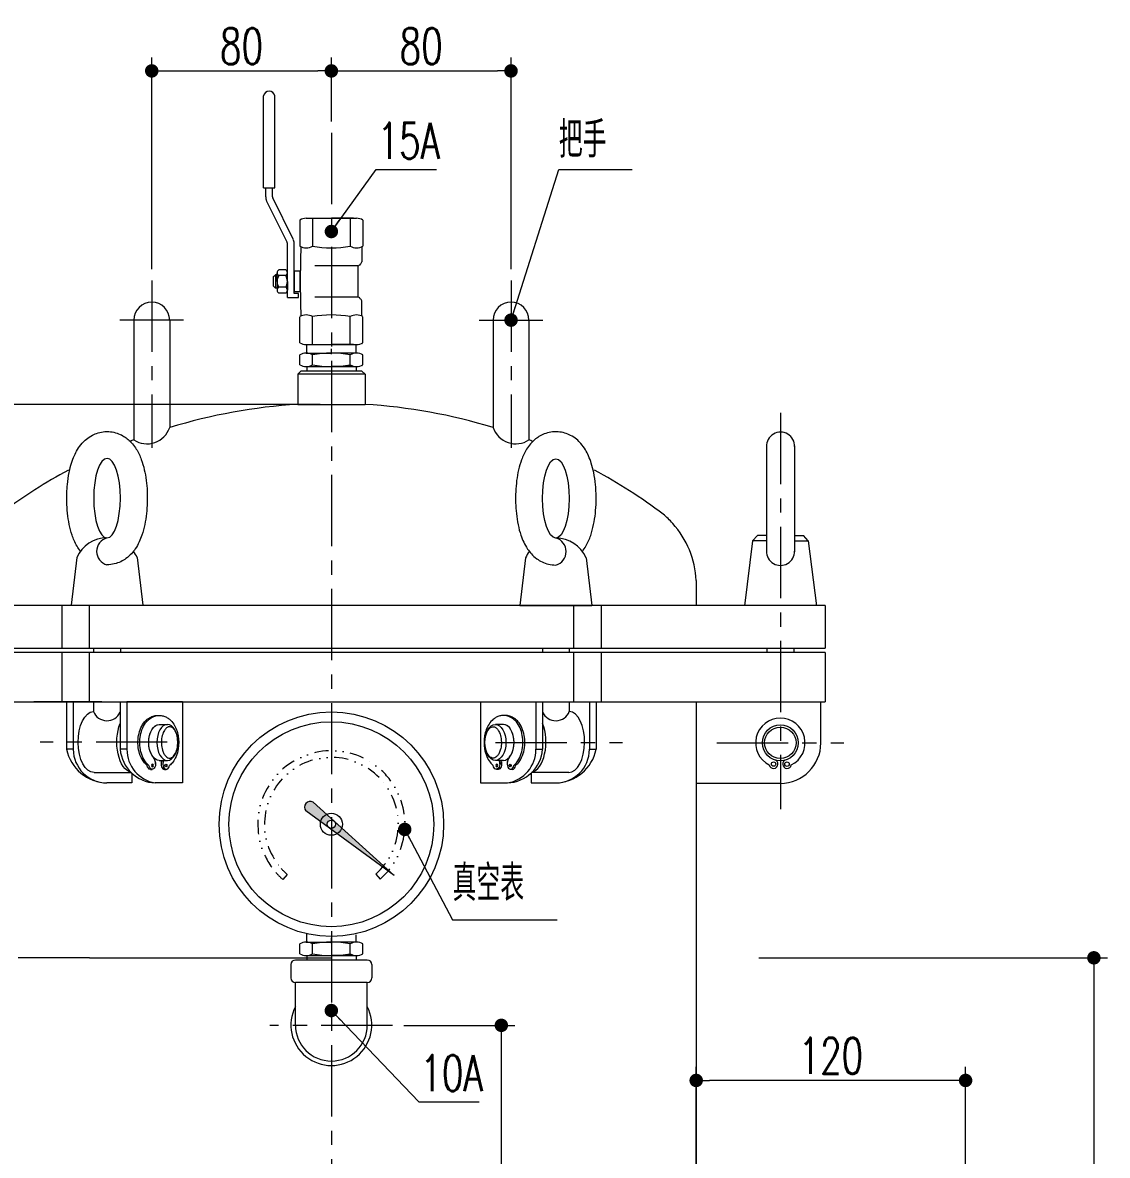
# Model space of a CAD drawing. Header units: millimetres. Extents: x 5291 to 15040, y -2201 to 1723.
# Drawn here: x 5932 to 6416, y -217 to 287 of the extents above; entities that cross this region are included whole.
import ezdxf

# ---------------------------------------------------------------- set-up
doc = ezdxf.new("R2010")
doc.units = ezdxf.units.MM
doc.header["$LTSCALE"] = 0.5
doc.linetypes.add('CENTER', pattern=[50.8, 31.75, -6.35, 6.35, -6.35])
doc.linetypes.add('DIVIDE', pattern=[31.75, 12.7, -6.35, 0, -6.35, 0, -6.35])
for name, color, linetype, lineweight in [('图层1', 7, 'Continuous', 5), ('图层2', 2, 'Continuous', 20), ('图层4', 6, 'DIVIDE', 5), ('图层5', 3, 'CENTER', 5)]:
    doc.layers.add(name, color=color, linetype=linetype, lineweight=lineweight)
doc.styles.add('样式 1', font='txt.shx', dxfattribs={"width": 0.7, "height": 16, "bigfont": 'hzdx.shx'})
doc.dimstyles.new('ISO-25', dxfattribs={"dimtxt": 13, "dimasz": 11, "dimexe": 6, "dimexo": 5, "dimgap": 4, "dimtad": 1, "dimtxsty": 'Standard', "dimcen": 2.5, "dimadec": 0, "dimazin": 0, "dimtfac": 1, "dimtmove": 0, "dimatfit": 3, "dimfxl": 0, "dimarcsym": 0})

# ---------------------------------------------------------------- blocks, each defined once
blk = doc.blocks.new('_Dot')
at = {"color": 0, "linetype": 'ByBlock', "lineweight": -2}
blk.add_line((-0.5, 0), (-1, 0), dxfattribs=at)
at = {"color": 0, "linetype": 'ByBlock', "const_width": 0.5}
blk.add_lwpolyline([(-0.25, 0, 1), (0.25, 0, 1)], format="xyb", close=True, dxfattribs=at)
blk = doc.blocks.new('*D9')
at = {"layer": 'Defpoints', "color": 0, "lineweight": 9}
for p in [(6069.9, 265.68), (6069.9, 238.11), (5989.89, 172.31)]:
    blk.add_point(p, dxfattribs=at)
at = {"layer": '图层1', "color": 4, "lineweight": 9}
for p, q in [((5989.89, 177.31), (5989.89, 271.68)), ((6069.9, 243.11), (6069.9, 271.68)), ((5995.89, 265.68), (6063.9, 265.68))]:
    blk.add_line(p, q, dxfattribs=at)
at = {"layer": '图层1', "color": 4, "lineweight": 9, "xscale": 6, "yscale": 6, "zscale": 6, "rotation": 180}
blk.add_blockref('_Dot', (5989.89, 265.68), dxfattribs=at)
at = {"layer": '图层1', "color": 4, "lineweight": 9, "xscale": 6, "yscale": 6, "zscale": 6}
blk.add_blockref('_Dot', (6069.9, 265.68), dxfattribs=at)
at = {"layer": '图层1', "color": 4, "insert": (6029.89, 276.68), "char_height": 16, "attachment_point": 5, "style": '样式 1'}
blk.add_mtext('80', dxfattribs=at)
blk = doc.blocks.new('*D10')
at = {"layer": 'Defpoints', "color": 0, "lineweight": 9}
for p in [(6149.92, 265.68), (6069.9, 238.11), (6149.92, 172.31)]:
    blk.add_point(p, dxfattribs=at)
at = {"layer": '图层1', "color": 4, "lineweight": 9}
for p, q in [((6069.9, 243.11), (6069.9, 271.68)), ((6149.92, 177.31), (6149.92, 271.68)), ((6075.9, 265.68), (6143.92, 265.68))]:
    blk.add_line(p, q, dxfattribs=at)
at = {"layer": '图层1', "color": 4, "lineweight": 9, "xscale": 6, "yscale": 6, "zscale": 6, "rotation": 180}
blk.add_blockref('_Dot', (6069.9, 265.68), dxfattribs=at)
at = {"layer": '图层1', "color": 4, "lineweight": 9, "xscale": 6, "yscale": 6, "zscale": 6}
blk.add_blockref('_Dot', (6149.92, 265.68), dxfattribs=at)
at = {"layer": '图层1', "color": 4, "insert": (6109.91, 276.68), "char_height": 16, "attachment_point": 5, "style": '样式 1'}
blk.add_mtext('80', dxfattribs=at)
blk = doc.blocks.new('*D13')
at = {"layer": 'Defpoints', "color": 0, "lineweight": 9}
for p in [(6232.39, -184.01), (6232.39, -251.94), (6352.39, -299.44)]:
    blk.add_point(p, dxfattribs=at)
at = {"layer": '图层1', "color": 4, "lineweight": 9}
for p, q in [((6232.39, -246.94), (6232.39, -178.01)), ((6352.39, -294.44), (6352.39, -178.01)), ((6346.39, -184.01), (6238.39, -184.01))]:
    blk.add_line(p, q, dxfattribs=at)
at = {"layer": '图层1', "color": 4, "lineweight": 9, "xscale": 6, "yscale": 6, "zscale": 6, "rotation": 180}
blk.add_blockref('_Dot', (6232.39, -184.01), dxfattribs=at)
at = {"layer": '图层1', "color": 4, "lineweight": 9, "xscale": 6, "yscale": 6, "zscale": 6}
blk.add_blockref('_Dot', (6352.39, -184.01), dxfattribs=at)
at = {"layer": '图层1', "color": 4, "insert": (6292.39, -173.01), "char_height": 16, "attachment_point": 5, "style": '样式 1'}
blk.add_mtext('120', dxfattribs=at)
blk = doc.blocks.new('*D189')
at = {"layer": 'Defpoints', "color": 0, "lineweight": 9}
for p in [(6255.33, -129.39), (6371.87, -349.44), (6409.52, -349.44)]:
    blk.add_point(p, dxfattribs=at)
at = {"layer": '图层1', "color": 4, "lineweight": 9}
for p, q in [((6260.33, -129.39), (6415.52, -129.39)), ((6409.52, -135.39), (6409.52, -343.44)), ((6376.87, -349.44), (6415.52, -349.44))]:
    blk.add_line(p, q, dxfattribs=at)
at = {"layer": '图层1', "color": 4, "lineweight": 9, "xscale": 6, "yscale": 6, "zscale": 6}
for p, rotation in [((6409.52, -129.39), 90), ((6409.52, -349.44), 270)]:
    blk.add_blockref('_Dot', p, dxfattribs=dict(at, rotation=rotation))
at = {"layer": '图层1', "color": 4, "lineweight": 9, "insert": (6398.52, -239.41), "char_height": 16, "attachment_point": 5, "rotation": 90, "style": '样式 1'}
blk.add_mtext('220', dxfattribs=at)
blk = doc.blocks.new('*D190')
at = {"layer": 'Defpoints', "color": 0, "lineweight": 9}
for p in [(6097.17, -159.46), (6145.6, -349.44), (6174.4, -349.44)]:
    blk.add_point(p, dxfattribs=at)
at = {"layer": '图层1', "color": 4, "lineweight": 9}
for p, q in [((6102.17, -159.46), (6151.6, -159.46)), ((6145.6, -165.46), (6145.6, -343.44)), ((6169.4, -349.44), (6139.6, -349.44))]:
    blk.add_line(p, q, dxfattribs=at)
at = {"layer": '图层1', "color": 4, "lineweight": 9, "xscale": 6, "yscale": 6, "zscale": 6}
for p, rotation in [((6145.6, -159.46), 90), ((6145.6, -349.44), 270)]:
    blk.add_blockref('_Dot', p, dxfattribs=dict(at, rotation=rotation))
at = {"layer": '图层1', "color": 4, "lineweight": 9, "insert": (6134.6, -254.45), "char_height": 16, "attachment_point": 5, "rotation": 90, "style": '样式 1'}
blk.add_mtext('190', dxfattribs=at)
blk = doc.blocks.new('*D191')
at = {"layer": 'Defpoints', "color": 0, "lineweight": 9}
for p in [(6069.9, 117.14), (5668.76, 8.62), (5849.93, 8.62)]:
    blk.add_point(p, dxfattribs=at)
at = {"layer": '图层1', "color": 4, "lineweight": 9}
for p, q in [((6064.9, 117.14), (5662.76, 117.14)), ((5668.76, 111.14), (5668.76, 14.62)), ((5844.93, 8.62), (5662.76, 8.62))]:
    blk.add_line(p, q, dxfattribs=at)
at = {"layer": '图层1', "color": 4, "lineweight": 9, "xscale": 6, "yscale": 6, "zscale": 6}
for p, rotation in [((5668.76, 117.14), 90), ((5668.76, 8.62), 270)]:
    blk.add_blockref('_Dot', p, dxfattribs=dict(at, rotation=rotation))
at = {"layer": '图层1', "color": 4, "lineweight": 9, "insert": (5657.76, 62.88), "char_height": 16, "attachment_point": 5, "rotation": 90, "style": '样式 1'}
blk.add_mtext('108', dxfattribs=at)
blk = doc.blocks.new('*D192')
at = {"layer": 'Defpoints', "color": 0, "lineweight": 9}
for p in [(5849.93, 6.61), (5668.76, -769.39), (6069.84, -769.39)]:
    blk.add_point(p, dxfattribs=at)
at = {"layer": '图层1', "color": 4, "lineweight": 9}
for p, q in [((5844.93, 6.61), (5662.76, 6.61)), ((5668.76, 0.61), (5668.76, -763.39)), ((6064.84, -769.39), (5662.76, -769.39))]:
    blk.add_line(p, q, dxfattribs=at)
at = {"layer": '图层1', "color": 4, "lineweight": 9, "xscale": 6, "yscale": 6, "zscale": 6}
for p, rotation in [((5668.76, 6.61), 90), ((5668.76, -769.39), 270)]:
    blk.add_blockref('_Dot', p, dxfattribs=dict(at, rotation=rotation))
at = {"layer": '图层1', "color": 4, "lineweight": 9, "insert": (5657.76, -381.39), "char_height": 16, "attachment_point": 5, "rotation": 90, "style": '样式 1'}
blk.add_mtext('776', dxfattribs=at)
blk = doc.blocks.new('*D193')
at = {"layer": 'Defpoints', "color": 0, "lineweight": 9}
for p in [(6069.91, 117.14), (5623.7, -769.39), (6069.9, -769.39)]:
    blk.add_point(p, dxfattribs=at)
at = {"layer": '图层1', "color": 4, "lineweight": 9}
for p, q in [((6064.91, 117.14), (5617.7, 117.14)), ((5623.7, 111.14), (5623.7, -763.39)), ((6064.9, -769.39), (5617.7, -769.39))]:
    blk.add_line(p, q, dxfattribs=at)
at = {"layer": '图层1', "color": 4, "lineweight": 9, "xscale": 6, "yscale": 6, "zscale": 6}
for p, rotation in [((5623.7, 117.14), 90), ((5623.7, -769.39), 270)]:
    blk.add_blockref('_Dot', p, dxfattribs=dict(at, rotation=rotation))
at = {"layer": '图层1', "color": 4, "lineweight": 9, "insert": (5612.7, -326.12), "char_height": 16, "attachment_point": 5, "rotation": 90, "style": '样式 1'}
blk.add_mtext('886', dxfattribs=at)

msp = doc.modelspace()

# ---------------------------------------------------------------- hatches: boundary and pattern name
at = {"layer": '图层2'}
h = msp.add_hatch(color=7, dxfattribs=at)
h.paths.add_polyline_path([(6068.81, -71.37, -0.660405), (6069.58, -68.06, -0.231266), (6071.13, -68.51), (6061.73, -60.01, 0.842662), (6058.58, -63.87)])
h.paths.add_polyline_path([(6097.93, -92.71), (6071.13, -68.51, -0.624344), (6070.22, -71.7, -0.204525), (6068.81, -71.37)])

# ---------------------------------------------------------------- linework, layer by layer
at = {"layer": '图层1', "color": 7, "lineweight": 9}
msp.add_line((5962.2, -129.39), (6069.9, -129.39), dxfattribs=at)
at = {"layer": '图层2', "color": 7}
for p, q in [((6039.67, 213.59), (6039.67, 254.54)), ((6044.67, 213.59), (6044.67, 254.54)), ((6039.67, 213.59), (6044.67, 213.59)), ((6040.67, 209.65), (6040.67, 213.59)), ((6043.67, 209.65), (6043.67, 213.59)), ((6050.21, 189.33), (6041.08, 207.88)), ((6052.9, 190.66), (6043.77, 209.21)), ((6055.87, 199.26), (6055.87, 187.59)), ((6058.69, 200.03), (6081.1, 200.03)), ((6059.98, 200.03), (6069.92, 200.03)), ((6060, 200.03), (6069.91, 200.03)), ((6061.52, 200.03), (6061.52, 187.59)), ((6079.81, 200.03), (6069.92, 200.03)), ((6078.28, 200.03), (6078.28, 187.59)), ((6083.93, 199.26), (6083.93, 187.59)), ((6050.31, 164.82), (6050.31, 188.89)), ((6053.31, 166.54), (6053.31, 188.89)), ((6083.44, 187.34), (6083.44, 180.61)), ((6049.61, 177.09), (6046.46, 177.09)), ((6081.68, 178.88), (6062.61, 178.88)), ((6081.68, 178.15), (6081.68, 165.66)), ((6082.74, 179.65), (6082.38, 179.1)), ((6044.04, 173.9), (6045.04, 174.9)), ((6044.04, 173.9), (6044.04, 169.9)), ((6045.76, 174.9), (6045.04, 174.9)), ((6045.04, 174.9), (6045.04, 168.9)), ((6045.76, 171.88), (6045.76, 175.79)), ((6045.76, 171.88), (6045.76, 167.98)), ((6049.61, 174.49), (6046.46, 174.49)), ((6050.31, 171.88), (6050.31, 175.79)), ((6050.31, 171.88), (6050.31, 167.98)), ((6044.04, 169.9), (6045.04, 168.9)), ((6045.76, 168.9), (6045.04, 168.9)), ((6049.61, 169.28), (6046.46, 169.28)), ((6049.61, 166.67), (6046.46, 166.67)), ((6055.22, 166.54), (6053.31, 166.54)), ((6055.22, 164.82), (6055.22, 166.54)), ((6050.31, 164.82), (6055.22, 164.82)), ((6081.68, 164.92), (6062.61, 164.92)), ((6082.74, 164.15), (6082.38, 164.7)), ((6083.44, 156.47), (6083.44, 163.2)), ((5981.89, 154.67), (5981.89, 101.3)), ((5997.89, 154.67), (5997.89, 106.8)), ((6055.87, 144.55), (6055.87, 156.21)), ((6061.52, 143.77), (6061.52, 156.21)), ((6078.28, 143.77), (6078.28, 156.21)), ((6083.93, 144.55), (6083.93, 156.21)), ((6141.92, 154.67), (6141.92, 106.8)), ((6157.92, 154.67), (6157.92, 101.3)), ((6058.69, 143.77), (6081.1, 143.77)), ((6058.9, 140.06), (6058.9, 143.68)), ((6059.98, 143.77), (6069.92, 143.77)), ((6060, 143.77), (6069.91, 143.77)), ((6079.81, 143.77), (6069.92, 143.77)), ((6069.92, 139.49), (6069.92, 141.88)), ((6080.9, 139.97), (6080.9, 143.77)), ((6083.93, 143.77), (6083.92, 143.77)), ((6055.87, 134.75), (6055.87, 139.2)), ((6058.69, 139.97), (6069.91, 139.97)), ((6058.9, 139.97), (6058.9, 140.06)), ((6061.52, 134.75), (6061.52, 139.2)), ((6081.1, 139.97), (6069.91, 139.97)), ((6078.28, 134.75), (6078.28, 139.2)), ((6083.93, 134.75), (6083.93, 139.2)), ((6054.9, 130.55), (6056.32, 131.97)), ((6083.48, 131.97), (6056.32, 131.97)), ((6058.69, 133.97), (6081.1, 133.97)), ((6058.9, 133.88), (6058.9, 131.97)), ((6069.9, 131.97), (6058.9, 131.97)), ((6059.98, 133.97), (6069.92, 133.97)), ((6060, 133.97), (6069.91, 133.97)), ((6079.81, 133.97), (6069.92, 133.97)), ((6080.9, 133.97), (6080.9, 131.97)), ((6084.9, 130.55), (6083.48, 131.97)), ((6083.93, 133.97), (6083.92, 133.97)), ((6084.9, 130.55), (6054.9, 130.55)), ((6054.9, 130.55), (6054.9, 117.13)), ((6084.9, 130.55), (6084.91, 117.14)), ((6054.91, 117.14), (6084.91, 117.14)), ((6263.74, 98.71), (6263.7, 51.48)), ((6276.24, 98.69), (6276.2, 51.47)), ((6257.43, 56.41), (6253.92, 27.45)), ((6257.44, 56.42), (6259.73, 58.7)), ((6263.7, 56.41), (6257.44, 56.42)), ((6259.7, 56.41), (6259.44, 56.41)), ((6262.7, 58.69), (6259.73, 58.7)), ((6263.7, 58.69), (6260.73, 58.69)), ((6276.2, 58.68), (6279.18, 58.68)), ((6276.2, 56.4), (6282.2, 56.39)), ((6277.2, 58.68), (6280.18, 58.68)), ((6282.2, 56.39), (6280.18, 58.68)), ((6280.2, 56.4), (6280.46, 56.39)), ((6282.2, 56.39), (6285.92, 27.42)), ((5956.5, 48.91), (5953.94, 27.72)), ((5983.41, 48.88), (5985.94, 27.69)), ((6156.42, 48.8), (6153.88, 27.62)), ((6183.33, 48.8), (6185.88, 27.62)), ((6232.4, 38.66), (6232.4, 27.62)), ((6289.89, 27.62), (5849.93, 27.62)), ((5949.79, 27.62), (5949.79, 8.62)), ((5962.04, 27.62), (5962.04, 8.62)), ((6153.88, 27.62), (6185.88, 27.62)), ((6177.77, 27.62), (6177.77, 8.62)), ((6190.03, 27.62), (6190.03, 8.62)), ((6289.89, 27.62), (6289.89, 8.62)), ((5849.93, 8.62), (6289.89, 8.62)), ((6289.89, 6.61), (5849.93, 6.61)), ((5949.79, 6.61), (5949.79, -15.39)), ((5962.04, 6.61), (5962.04, -15.39)), ((5963.94, 8.62), (5963.94, 6.61)), ((5975.94, 8.62), (5975.94, 6.61)), ((6163.88, 8.62), (6163.88, 6.61)), ((6175.88, 8.62), (6175.88, 6.61)), ((6177.77, 6.61), (6177.77, -15.39)), ((6190.03, 6.61), (6190.03, -15.39)), ((6263.87, 8.62), (6263.87, 6.61)), ((6275.87, 8.62), (6275.87, 6.61)), ((6289.89, 6.61), (6289.89, -15.39)), ((5849.93, -15.39), (6289.89, -15.39)), ((5967.71, -15.39), (5937.39, -15.39)), ((5951.96, -15.39), (5951.96, -36.49)), ((5954.96, -15.39), (5954.96, -36.49)), ((5963.94, -15.39), (5963.94, -19.64)), ((5975.83, -15.39), (5975.83, -36.49)), ((6003.56, -15.39), (5978.83, -15.39)), ((5978.83, -15.39), (5978.83, -36.49)), ((6003.56, -15.39), (6003.56, -51.49)), ((6136.25, -15.39), (6160.99, -15.39)), ((6136.25, -15.39), (6136.25, -51.49)), ((6160.99, -15.39), (6160.99, -36.49)), ((6163.99, -15.39), (6163.99, -36.49)), ((6175.88, -15.39), (6175.88, -19.64)), ((6184.85, -15.39), (6184.85, -36.49)), ((6187.85, -15.39), (6187.85, -36.49)), ((6232.39, -15.39), (6232.39, -251.94)), ((6287.91, -33.63), (6287.93, -15.58)), ((5993.24, -25.44), (5996.85, -25.44)), ((6146.57, -25.44), (6142.96, -25.44)), ((5954.96, -36.49), (5951.96, -36.49)), ((5978.83, -36.49), (5975.83, -36.49)), ((6160.99, -36.49), (6163.99, -36.49)), ((6184.85, -36.49), (6187.85, -36.49)), ((5993.24, -41.44), (5996.85, -41.44)), ((6146.57, -41.44), (6142.96, -41.44)), ((5964.19, -46.86), (5980.72, -46.86)), ((5980.96, -47.09), (5980.96, -51.49)), ((5989.29, -45.44), (5990.1, -45.44)), ((5995.57, -45.44), (5996.38, -45.44)), ((6144.24, -45.44), (6143.43, -45.44)), ((6150.52, -45.44), (6149.71, -45.44)), ((6158.86, -47.09), (6158.86, -51.49)), ((6175.62, -46.86), (6159.1, -46.86)), ((5980.96, -51.49), (5969.96, -51.49)), ((6003.56, -51.49), (5991.45, -51.49)), ((6136.25, -51.49), (6148.36, -51.49)), ((6158.86, -51.49), (6169.85, -51.49)), ((6232.33, -51.63), (6269.85, -51.66)), ((6097.93, -92.71), (6061.73, -60.01)), ((6097.93, -92.71), (6058.58, -63.87)), ((6058.9, -122.27), (6058.9, -118.65)), ((6069.92, -122.84), (6069.92, -120.46)), ((6080.9, -122.36), (6080.9, -119.17)), ((6055.87, -127.59), (6055.87, -123.14)), ((6058.69, -122.36), (6069.91, -122.36)), ((6058.9, -122.36), (6058.9, -122.27)), ((6061.52, -127.59), (6061.52, -123.14)), ((6081.1, -122.36), (6069.91, -122.36)), ((6078.28, -127.59), (6078.28, -123.14)), ((6083.93, -127.59), (6083.93, -123.14)), ((6085.9, -130.36), (6053.9, -130.36)), ((6058.69, -128.36), (6081.1, -128.36)), ((6058.9, -128.45), (6058.9, -130.36)), ((6059.98, -128.36), (6069.92, -128.36)), ((6060, -128.36), (6069.91, -128.36)), ((6079.81, -128.36), (6069.92, -128.36)), ((6080.9, -128.36), (6080.9, -130.36)), ((6051.9, -132.36), (6051.9, -138.36)), ((6087.9, -132.36), (6087.9, -138.36)), ((6085.9, -140.36), (6053.9, -140.36)), ((6053.9, -159.36), (6053.9, -140.36)), ((6085.9, -159.36), (6085.9, -140.36))]:
    msp.add_line(p, q, dxfattribs=at)
msp.add_lwpolyline([(6056.05, 176.44), (6053.31, 176.44), (6053.31, 167.37), (6056.05, 167.37)], close=True, dxfattribs=at)
for centre, radius in [((6069.9, -69.88), 50), ((6069.9, -69.88), 45.63), ((6269.87, -33.62), 8), ((6269.87, -33.62), 7), ((6266.86, -43.08), 1), ((6272.86, -43.09), 1), ((6069.9, -69.88), 4.9), ((6069.9, -69.88), 1.85)]:
    msp.add_circle(centre, radius, dxfattribs=at)
for centre, radius, start, end in [((6042.17, 254.14), 2.53, 8.9312, 171.0688), ((6044.67, 209.65), 4, 180, 206.1994), ((6044.67, 209.65), 1, 180, 206.1994), ((6058.69, 194.51), 5.53, 90, 120.7444), ((6081.1, 194.51), 5.53, 59.2556, 90), ((6049.31, 188.89), 1, 0, 26.1994), ((6049.31, 188.89), 4, 0, 26.1994), ((6058.69, 192.34), 5.53, 239.2556, 300.7444), ((6457.72, 171.9), 401.67, 177.7979, 182.2021), ((6069.9, 232.4), 45.58, 259.407, 280.593), ((6081.1, 192.34), 5.53, 239.2556, 300.7444), ((6047.32, 175.79), 1.56, 123.3834, 236.6166), ((6048.75, 175.79), 1.56, 303.3834, 56.6166), ((6082.68, 178.15), 1, 107.4139, 180), ((6082.44, 180.61), 1, 287.4139, 0), ((6050.95, 171.88), 5.19, 149.8539, 210.1461), ((6045.12, 171.88), 5.19, 329.8539, 30.1461), ((6047.32, 167.98), 1.56, 123.3834, 236.6166), ((6048.75, 167.98), 1.56, 303.3834, 56.6166), ((5989.89, 154.67), 8, 0, 180), ((6082.68, 165.66), 1, 180, 252.5861), ((6082.44, 163.2), 1, 360, 72.5861), ((6149.92, 154.67), 8, 0, 180), ((6058.69, 151.46), 5.53, 59.2556, 120.7444), ((6069.9, 111.41), 45.58, 79.407, 100.593), ((6081.1, 151.46), 5.53, 59.2556, 120.7444), ((6058.69, 149.3), 5.53, 239.2556, 270), ((6081.1, 149.3), 5.53, 270, 300.7444), ((6058.69, 134.45), 5.53, 59.2556, 120.7444), ((6069.9, 94.39), 45.58, 79.407, 100.593), ((6081.1, 134.45), 5.53, 59.2556, 120.7444), ((6058.69, 139.5), 5.53, 239.2556, 300.7444), ((6069.9, 179.55), 45.58, 259.407, 280.593), ((6081.1, 139.5), 5.53, 239.2556, 300.7444), ((6069.92, -128.24), 245.84, 93.5004, 107.0361), ((6069.92, -128.24), 245.84, 72.9687, 86.5042), ((5987.74, 110.31), 10.74, 236.9844, 340.9527), ((6152.07, 110.31), 10.74, 199.0473, 303.0156), ((6069.92, -128.24), 245.84, 110.9809, 111.3806), ((6069.92, -128.24), 245.84, 68.5965, 69.024), ((6269.99, 98.52), 6.25, 358.2704, 181.6268), ((6069.92, -128.24), 245.84, 118.4582, 126.5214), ((6069.92, -128.24), 245.84, 53.0621, 61.5375), ((6191.18, 36.6), 41.27, 41.8262, 50.0971), ((6191.18, 36.6), 41.27, 2.8644, 41.8262), ((5969.95, 42.97), 14.7, 89.9486, 156.191), ((5971.58, 51.67), 6.22, 105.1153, 254.782), ((6169.88, 42.88), 14.7, 23.7576, 90), ((6168.25, 51.58), 6.22, 285.1667, 74.8333), ((5969.95, 42.97), 14.7, 23.7062, 36.4873), ((6169.88, 42.88), 14.7, 143.4614, 156.2424), ((6269.95, 51.65), 6.25, 178.2704, 1.6268), ((5969.93, -17.34), 6.43, 201.0295, 336.4907), ((6169.88, -17.34), 6.43, 203.5093, 338.9705), ((6269.87, -33.62), 11, 296.4235, 243.4738), ((6269.87, -33.62), 18.05, 269.9486, 359.9486), ((5970.38, -32.68), 18.81, 191.6605, 268.7284), ((5969.96, -36.49), 15, 180, 270), ((5992.14, -35.14), 16.36, 184.7321, 267.5934), ((5993.91, -36.61), 15.08, 179.5344, 260.6225), ((5986.61, -43.05), 5, 0, 38.8728), ((6153.2, -43.05), 5, 141.1272, 180), ((6145.91, -36.61), 15.08, 279.3775, 0.4656), ((6147.68, -35.14), 16.36, 272.4066, 355.2679), ((6169.85, -36.49), 15, 270, 0), ((6169.43, -32.68), 18.81, 271.2716, 348.3395), ((5999.07, -43.05), 5, 161.1487, 180), ((5999.88, -43.05), 5, 161.1487, 180), ((6139.93, -43.05), 5, 0, 18.8513), ((6140.75, -43.05), 5, 0, 18.8513), ((6266.86, -43.08), 1.94, 191.1468, 76.8698), ((6272.86, -43.09), 1.94, 103.0275, 348.7505), ((6060.49, -62.21), 2.53, 60.5996, 221.0778), ((6058.69, -127.89), 5.53, 59.2556, 120.7444), ((6069.9, -167.94), 45.58, 79.407, 100.593), ((6081.1, -127.89), 5.53, 59.2556, 120.7444), ((6053.9, -132.36), 2, 90, 180), ((6058.69, -122.83), 5.53, 239.2556, 300.7444), ((6069.9, -82.78), 45.58, 259.407, 280.593), ((6081.1, -122.83), 5.53, 239.2556, 300.7444), ((6085.9, -132.36), 2, 0, 90), ((6053.9, -138.36), 2, 180, 270), ((6085.9, -138.36), 2, 270, 360), ((6069.9, -159.36), 18, 152.734, 27.266), ((6069.9, -159.36), 16, 180, 360)]:
    msp.add_arc(centre, radius, start, end, dxfattribs=at)
at = {"layer": '图层2', "color": 7, "extrusion": (0, 0, -1)}
for centre, major_axis, ratio in [((5969.98, 75.35), (0.02, 17.68), 0.336515), ((5996.85, -33.44), (0, 8), 0.584245), ((5990.26, -43.72), (0, 0.604), 0.757582), ((6143.58, -43.72), (0, 0.604), 0.757582)]:
    msp.add_ellipse(centre, major_axis=major_axis, ratio=ratio, dxfattribs=at)
at = {"layer": '图层2', "color": 7}
for centre, major_axis, ratio in [((6169.88, 75.27), (0, 17.68), 0.336515), ((6142.96, -33.44), (0, 8), 0.584245), ((5996.23, -43.72), (0, 0.604), 0.757582), ((6149.56, -43.72), (0, 0.604), 0.757582)]:
    msp.add_ellipse(centre, major_axis=major_axis, ratio=ratio, dxfattribs=at)
at = {"layer": '图层2', "color": 7, "extrusion": (0, 0, -1)}
for centre, major_axis, ratio, start_param, end_param in [((5964.19, -33.24), (0, 13.61), 0.520362, 3.141593, 6.247111), ((5981.44, -33.24), (0, 13.61), 0.520362, 3.257658, 5.367681), ((5993.24, -33.44), (0, 8), 0.584245, 3.768748, 6.283185), ((5993.24, -33.44), (0, 8), 0.584245, 3.141593, 6.283185), ((5989.29, -42.96), (0, 2.47), 0.611832, 3.141593, 4.398944), ((5990.1, -42.96), (0, 2.47), 0.611832, 1.155152, 4.398944), ((5989.69, -43.72), (0, 0.604), 0.757582, 0.671248, 2.470345), ((6143.43, -42.96), (0, 2.47), 0.611832, 1.155152, 4.398944), ((6144.15, -43.72), (0, 0.604), 0.757582, 3.81284, 5.611938), ((6144.24, -42.96), (0, 2.47), 0.611832, 1.155152, 3.141593)]:
    msp.add_ellipse(centre, major_axis=major_axis, ratio=ratio, start_param=start_param, end_param=end_param, dxfattribs=at)
at = {"layer": '图层2', "color": 7}
for centre, major_axis, ratio, start_param, end_param in [((6175.62, -33.24), (0, 13.61), 0.520362, 3.141593, 6.247111), ((6158.37, -33.24), (0, 13.61), 0.520362, 3.257658, 5.367681), ((6146.57, -33.44), (0, 8), 0.584245, 3.141593, 6.283185), ((6146.57, -33.44), (0, 8), 0.584245, 3.768748, 6.283185), ((5995.57, -42.96), (0, 2.47), 0.611832, 1.155152, 3.141593), ((5996.38, -42.96), (0, 2.47), 0.611832, 1.155152, 4.398944), ((5995.66, -43.72), (0, 0.604), 0.757582, 3.81284, 5.611938), ((6149.71, -42.96), (0, 2.47), 0.611832, 1.155152, 4.398944), ((6150.13, -43.72), (0, 0.604), 0.757582, 0.671248, 2.470345), ((6150.52, -42.96), (0, 2.47), 0.611832, 3.141593, 4.398944)]:
    msp.add_ellipse(centre, major_axis=major_axis, ratio=ratio, start_param=start_param, end_param=end_param, dxfattribs=at)
for points, knots in [([(5958.15, 51.73), (5957.55, 52.51), (5957.05, 53.27), (5956.14, 54.84), (5955.73, 55.64), (5955.02, 57.26), (5954.71, 58.06), (5953.9, 60.44), (5953.49, 62.03), (5952.81, 65.3), (5952.56, 66.98), (5952.19, 70.4), (5952.08, 72.14), (5951.99, 76.42), (5952.08, 78.97), (5952.51, 83.3), (5952.77, 85.1), (5953.41, 88.28), (5953.76, 89.66), (5954.54, 92.13), (5954.94, 93.23), (5955.83, 95.22), (5956.29, 96.13), (5957.4, 97.95), (5958.05, 98.88), (5959.42, 100.44), (5960.06, 101.08), (5961.57, 102.31), (5962.44, 102.91), (5964.23, 103.83), (5965.09, 104.19), (5966.96, 104.74), (5967.96, 104.93), (5969.32, 105.03), (5969.66, 105.04), (5970, 105.04), (5971.04, 105.04), (5972.07, 104.92), (5974.02, 104.48), (5974.94, 104.17), (5976.62, 103.42), (5977.37, 102.99), (5978.72, 102.08), (5979.31, 101.6), (5980.37, 100.62), (5980.84, 100.13), (5981.95, 98.84), (5982.51, 98.05), (5983.49, 96.48), (5983.91, 95.7), (5984.64, 94.15), (5984.96, 93.37), (5985.8, 91.1), (5986.23, 89.6), (5986.94, 86.5), (5987.22, 84.91), (5987.64, 81.67), (5987.78, 80.02), (5988.01, 75.08), (5987.91, 71.75), (5987.37, 66.87), (5987.12, 65.23), (5986.45, 62.03), (5986.04, 60.47), (5985.17, 57.91), (5984.77, 56.88), (5983.8, 54.84), (5983.25, 53.82), (5982.05, 52.06), (5981.5, 51.33), (5980.15, 49.88), (5979.37, 49.15), (5977.73, 47.96), (5976.95, 47.48), (5975.21, 46.65), (5974.25, 46.3), (5972.18, 45.81), (5971.07, 45.67), (5969.96, 45.67), (5969.96, 45.67), (5969.95, 45.67)], [3.548218, 3.548218, 3.548218, 3.548218, 3.666029, 3.666029, 3.792476, 3.792476, 3.918923, 3.918923, 4.160638, 4.160638, 4.402353, 4.402353, 4.644068, 4.644068, 4.994375, 4.994375, 5.253487, 5.253487, 5.463007, 5.463007, 5.633795, 5.633795, 5.775931, 5.775931, 5.918068, 5.918068, 6.014119, 6.014119, 6.110171, 6.110171, 6.184388, 6.184388, 6.258606, 6.258606, 6.283185, 6.283185, 6.283185, 6.357741, 6.357741, 6.432298, 6.432298, 6.506854, 6.506854, 6.58141, 6.58141, 6.655966, 6.655966, 6.777702, 6.777702, 6.899438, 6.899438, 7.021175, 7.021175, 7.252518, 7.252518, 7.483861, 7.483861, 7.715205, 7.715205, 8.16927, 8.16927, 8.406081, 8.406081, 8.642893, 8.642893, 8.803282, 8.803282, 8.96367, 8.96367, 9.074511, 9.074511, 9.185352, 9.185352, 9.265029, 9.265029, 9.344706, 9.344706, 9.424383, 9.424383, 9.424778, 9.424778, 9.424778, 9.424778]), ([(6181.69, 51.63), (6182.29, 52.4), (6182.79, 53.17), (6183.7, 54.74), (6184.1, 55.54), (6184.81, 57.15), (6185.13, 57.96), (6185.94, 60.34), (6186.36, 61.93), (6187.03, 65.2), (6187.29, 66.87), (6187.66, 70.29), (6187.77, 72.03), (6187.87, 76.32), (6187.78, 78.86), (6187.36, 83.19), (6187.09, 85), (6186.45, 88.17), (6186.1, 89.56), (6185.33, 92.03), (6184.93, 93.12), (6184.04, 95.12), (6183.59, 96.02), (6182.48, 97.85), (6181.83, 98.78), (6180.45, 100.34), (6179.82, 100.98), (6178.31, 102.21), (6177.44, 102.81), (6175.65, 103.74), (6174.79, 104.1), (6172.92, 104.65), (6171.92, 104.84), (6170.56, 104.94), (6170.22, 104.95), (6169.88, 104.95), (6168.84, 104.95), (6167.81, 104.83), (6165.86, 104.4), (6164.94, 104.08), (6163.26, 103.34), (6162.51, 102.91), (6161.16, 101.99), (6160.57, 101.51), (6159.5, 100.54), (6159.03, 100.05), (6157.93, 98.76), (6157.36, 97.97), (6156.38, 96.4), (6155.97, 95.62), (6155.23, 94.07), (6154.91, 93.29), (6154.07, 91.03), (6153.64, 89.52), (6152.92, 86.42), (6152.64, 84.84), (6152.22, 81.59), (6152.07, 79.94), (6151.84, 75), (6151.94, 71.68), (6152.47, 66.8), (6152.73, 65.16), (6153.39, 61.95), (6153.8, 60.39), (6154.67, 57.83), (6155.07, 56.81), (6156.03, 54.76), (6156.59, 53.74), (6157.78, 51.98), (6158.34, 51.25), (6159.68, 49.8), (6160.47, 49.06), (6162.11, 47.87), (6162.88, 47.4), (6164.62, 46.57), (6165.58, 46.21), (6167.65, 45.72), (6168.76, 45.58), (6169.87, 45.58), (6169.87, 45.58), (6169.88, 45.58)], [3.548218, 3.548218, 3.548218, 3.548218, 3.666029, 3.666029, 3.792476, 3.792476, 3.918923, 3.918923, 4.160638, 4.160638, 4.402353, 4.402353, 4.644068, 4.644068, 4.994375, 4.994375, 5.253487, 5.253487, 5.463007, 5.463007, 5.633795, 5.633795, 5.775931, 5.775931, 5.918068, 5.918068, 6.014119, 6.014119, 6.110171, 6.110171, 6.184388, 6.184388, 6.258606, 6.258606, 6.283185, 6.283185, 6.283185, 6.357741, 6.357741, 6.432298, 6.432298, 6.506854, 6.506854, 6.58141, 6.58141, 6.655966, 6.655966, 6.777702, 6.777702, 6.899438, 6.899438, 7.021175, 7.021175, 7.252518, 7.252518, 7.483861, 7.483861, 7.715205, 7.715205, 8.16927, 8.16927, 8.406081, 8.406081, 8.642893, 8.642893, 8.803282, 8.803282, 8.96367, 8.96367, 9.074511, 9.074511, 9.185352, 9.185352, 9.265029, 9.265029, 9.344706, 9.344706, 9.424383, 9.424383, 9.424778, 9.424778, 9.424778, 9.424778]), ([(5987.85, -43.72), (5987.64, -43.55), (5987.45, -43.38), (5986.8, -42.73), (5986.39, -42.23), (5985.37, -40.7), (5984.87, -39.6), (5984.14, -37.29), (5983.91, -36.08), (5983.71, -33.61), (5983.74, -32.37), (5984.06, -29.99), (5984.33, -28.85), (5985.13, -26.7), (5985.65, -25.68), (5986.79, -24.15), (5987.31, -23.59), (5988.53, -22.6), (5989.23, -22.18), (5990.61, -21.66), (5991.27, -21.51), (5992.1, -21.44), (5992.26, -21.44), (5992.43, -21.44), (5992.57, -21.44), (5992.7, -21.44), (5992.84, -21.45)], [3.591552, 3.591552, 3.591552, 3.591552, 3.667815, 3.667815, 3.857929, 3.857929, 4.21696, 4.21696, 4.575991, 4.575991, 4.935022, 4.935022, 5.27653, 5.27653, 5.618039, 5.618039, 5.841857, 5.841857, 6.065675, 6.065675, 6.240013, 6.240013, 6.283185, 6.283185, 6.283185, 6.318449, 6.318449, 6.318449, 6.318449]), ([(5988.66, -43.72), (5988.46, -43.55), (5988.26, -43.38), (5987.61, -42.73), (5987.21, -42.23), (5986.18, -40.7), (5985.68, -39.6), (5984.95, -37.29), (5984.72, -36.08), (5984.53, -33.61), (5984.56, -32.37), (5984.87, -29.99), (5985.14, -28.85), (5985.94, -26.7), (5986.46, -25.68), (5987.6, -24.15), (5988.12, -23.59), (5989.34, -22.6), (5990.04, -22.18), (5991.43, -21.66), (5992.08, -21.51), (5992.91, -21.44), (5993.08, -21.44), (5993.24, -21.44), (5993.81, -21.44), (5994.38, -21.51), (5995.47, -21.79), (5995.99, -21.99), (5996.94, -22.49), (5997.38, -22.79), (5998.55, -23.74), (5999.17, -24.47), (6000.21, -26.04), (6000.62, -26.89), (6001.27, -28.66), (6001.51, -29.59), (6001.99, -32.41), (6002, -34.38), (6001.49, -37.46), (6001.17, -38.63), (6000.32, -40.62), (5999.84, -41.46), (5998.83, -42.78), (5998.36, -43.28), (5997.82, -43.72)], [3.591552, 3.591552, 3.591552, 3.591552, 3.667815, 3.667815, 3.857929, 3.857929, 4.21696, 4.21696, 4.575991, 4.575991, 4.935022, 4.935022, 5.27653, 5.27653, 5.618039, 5.618039, 5.841857, 5.841857, 6.065675, 6.065675, 6.240013, 6.240013, 6.283185, 6.283185, 6.283185, 6.431535, 6.431535, 6.579884, 6.579884, 6.728234, 6.728234, 7.009196, 7.009196, 7.290158, 7.290158, 7.57112, 7.57112, 8.128691, 8.128691, 8.484412, 8.484412, 8.774337, 8.774337, 8.97484, 8.97484, 8.97484, 8.97484]), ([(5988.66, -43.72), (5988.46, -43.55), (5988.26, -43.38), (5987.61, -42.73), (5987.21, -42.23), (5986.18, -40.7), (5985.68, -39.6), (5984.95, -37.29), (5984.72, -36.08), (5984.53, -33.61), (5984.56, -32.37), (5984.87, -29.99), (5985.14, -28.85), (5985.94, -26.7), (5986.46, -25.68), (5987.6, -24.15), (5988.12, -23.59), (5989.34, -22.6), (5990.04, -22.18), (5991.43, -21.66), (5992.08, -21.51), (5992.91, -21.44), (5993.08, -21.44), (5993.24, -21.44), (5993.81, -21.44), (5994.38, -21.51), (5995.47, -21.79), (5995.99, -21.99), (5996.94, -22.49), (5997.38, -22.79), (5998.55, -23.74), (5999.17, -24.47), (6000.21, -26.04), (6000.62, -26.89), (6001.27, -28.66), (6001.51, -29.59), (6001.99, -32.41), (6002, -34.38), (6001.49, -37.46), (6001.17, -38.63), (6000.32, -40.62), (5999.84, -41.46), (5998.83, -42.78), (5998.36, -43.28), (5997.82, -43.72)], [3.591552, 3.591552, 3.591552, 3.591552, 3.667815, 3.667815, 3.857929, 3.857929, 4.21696, 4.21696, 4.575991, 4.575991, 4.935022, 4.935022, 5.27653, 5.27653, 5.618039, 5.618039, 5.841857, 5.841857, 6.065675, 6.065675, 6.240013, 6.240013, 6.283185, 6.283185, 6.283185, 6.431535, 6.431535, 6.579884, 6.579884, 6.728234, 6.728234, 7.009196, 7.009196, 7.290158, 7.290158, 7.57112, 7.57112, 8.128691, 8.128691, 8.484412, 8.484412, 8.774337, 8.774337, 8.97484, 8.97484, 8.97484, 8.97484]), ([(6151.15, -43.72), (6151.36, -43.55), (6151.55, -43.38), (6152.2, -42.73), (6152.6, -42.23), (6153.63, -40.7), (6154.13, -39.6), (6154.86, -37.29), (6155.09, -36.08), (6155.28, -33.61), (6155.25, -32.37), (6154.94, -29.99), (6154.67, -28.85), (6153.87, -26.7), (6153.35, -25.68), (6152.21, -24.15), (6151.69, -23.59), (6150.47, -22.6), (6149.77, -22.18), (6148.39, -21.66), (6147.73, -21.51), (6146.9, -21.44), (6146.73, -21.44), (6146.57, -21.44), (6146, -21.44), (6145.43, -21.51), (6144.34, -21.79), (6143.83, -21.99), (6142.87, -22.49), (6142.43, -22.79), (6141.27, -23.74), (6140.64, -24.47), (6139.61, -26.04), (6139.19, -26.89), (6138.54, -28.66), (6138.3, -29.59), (6137.82, -32.41), (6137.81, -34.38), (6138.32, -37.46), (6138.65, -38.63), (6139.49, -40.62), (6139.97, -41.46), (6140.98, -42.78), (6141.45, -43.28), (6141.99, -43.72)], [3.591552, 3.591552, 3.591552, 3.591552, 3.667815, 3.667815, 3.857929, 3.857929, 4.21696, 4.21696, 4.575991, 4.575991, 4.935022, 4.935022, 5.27653, 5.27653, 5.618039, 5.618039, 5.841857, 5.841857, 6.065675, 6.065675, 6.240013, 6.240013, 6.283185, 6.283185, 6.283185, 6.431535, 6.431535, 6.579884, 6.579884, 6.728234, 6.728234, 7.009196, 7.009196, 7.290158, 7.290158, 7.57112, 7.57112, 8.128691, 8.128691, 8.484412, 8.484412, 8.774337, 8.774337, 8.97484, 8.97484, 8.97484, 8.97484]), ([(6151.15, -43.72), (6151.36, -43.55), (6151.55, -43.38), (6152.2, -42.73), (6152.6, -42.23), (6153.63, -40.7), (6154.13, -39.6), (6154.86, -37.29), (6155.09, -36.08), (6155.28, -33.61), (6155.25, -32.37), (6154.94, -29.99), (6154.67, -28.85), (6153.87, -26.7), (6153.35, -25.68), (6152.21, -24.15), (6151.69, -23.59), (6150.47, -22.6), (6149.77, -22.18), (6148.39, -21.66), (6147.73, -21.51), (6146.9, -21.44), (6146.73, -21.44), (6146.57, -21.44), (6146, -21.44), (6145.43, -21.51), (6144.34, -21.79), (6143.83, -21.99), (6142.87, -22.49), (6142.43, -22.79), (6141.27, -23.74), (6140.64, -24.47), (6139.61, -26.04), (6139.19, -26.89), (6138.54, -28.66), (6138.3, -29.59), (6137.82, -32.41), (6137.81, -34.38), (6138.32, -37.46), (6138.65, -38.63), (6139.49, -40.62), (6139.97, -41.46), (6140.98, -42.78), (6141.45, -43.28), (6141.99, -43.72)], [3.591552, 3.591552, 3.591552, 3.591552, 3.667815, 3.667815, 3.857929, 3.857929, 4.21696, 4.21696, 4.575991, 4.575991, 4.935022, 4.935022, 5.27653, 5.27653, 5.618039, 5.618039, 5.841857, 5.841857, 6.065675, 6.065675, 6.240013, 6.240013, 6.283185, 6.283185, 6.283185, 6.431535, 6.431535, 6.579884, 6.579884, 6.728234, 6.728234, 7.009196, 7.009196, 7.290158, 7.290158, 7.57112, 7.57112, 8.128691, 8.128691, 8.484412, 8.484412, 8.774337, 8.774337, 8.97484, 8.97484, 8.97484, 8.97484]), ([(6151.96, -43.72), (6152.17, -43.55), (6152.36, -43.38), (6153.01, -42.73), (6153.42, -42.23), (6154.44, -40.7), (6154.94, -39.6), (6155.67, -37.29), (6155.9, -36.08), (6156.1, -33.61), (6156.07, -32.37), (6155.75, -29.99), (6155.48, -28.85), (6154.69, -26.7), (6154.16, -25.68), (6153.02, -24.15), (6152.5, -23.59), (6151.28, -22.6), (6150.59, -22.18), (6149.2, -21.66), (6148.55, -21.51), (6147.71, -21.44), (6147.55, -21.44), (6147.38, -21.44), (6147.25, -21.44), (6147.11, -21.44), (6146.98, -21.45)], [3.591552, 3.591552, 3.591552, 3.591552, 3.667815, 3.667815, 3.857929, 3.857929, 4.21696, 4.21696, 4.575991, 4.575991, 4.935022, 4.935022, 5.27653, 5.27653, 5.618039, 5.618039, 5.841857, 5.841857, 6.065675, 6.065675, 6.240013, 6.240013, 6.283185, 6.283185, 6.283185, 6.318449, 6.318449, 6.318449, 6.318449]), ([(5997.85, -26.44), (5998.09, -26.44), (5998.34, -26.49), (5998.85, -26.7), (5999.11, -26.88), (5999.64, -27.36), (5999.9, -27.67), (6000.39, -28.42), (6000.61, -28.86), (6001.11, -30.14), (6001.34, -31.06), (6001.56, -32.99), (6001.55, -34), (6001.31, -35.93), (6001.08, -36.84), (6000.45, -38.41), (6000.04, -39.06), (5999.32, -39.84), (5999.02, -40.07), (5998.44, -40.36), (5998.17, -40.43), (5997.62, -40.44), (5997.35, -40.39), (5996.78, -40.13), (5996.48, -39.92), (5995.89, -39.32), (5995.6, -38.93), (5995.09, -38.01), (5994.86, -37.47), (5994.41, -36.01), (5994.24, -35.03), (5994.14, -33.01), (5994.22, -31.99), (5994.6, -30.09), (5994.9, -29.23), (5995.57, -27.98), (5995.9, -27.53), (5996.57, -26.87), (5996.92, -26.66), (5997.45, -26.47), (5997.65, -26.44), (5997.85, -26.44)], [0, 0, 0, 0, 0.244875, 0.244875, 0.489751, 0.489751, 0.734626, 0.734626, 0.979502, 0.979502, 1.379035, 1.379035, 1.778568, 1.778568, 2.1781, 2.1781, 2.577633, 2.577633, 2.852239, 2.852239, 3.126845, 3.126845, 3.401451, 3.401451, 3.676057, 3.676057, 3.950663, 3.950663, 4.225269, 4.225269, 4.633866, 4.633866, 5.042463, 5.042463, 5.45106, 5.45106, 5.765092, 5.765092, 6.079125, 6.079125, 6.283185, 6.283185, 6.283185, 6.283185]), ([(6141.96, -26.44), (6141.72, -26.44), (6141.48, -26.49), (6140.97, -26.7), (6140.7, -26.88), (6140.17, -27.36), (6139.91, -27.67), (6139.42, -28.42), (6139.2, -28.86), (6138.7, -30.14), (6138.48, -31.06), (6138.26, -32.99), (6138.26, -34), (6138.5, -35.93), (6138.73, -36.84), (6139.37, -38.41), (6139.77, -39.06), (6140.49, -39.84), (6140.79, -40.07), (6141.37, -40.36), (6141.65, -40.43), (6142.19, -40.44), (6142.46, -40.39), (6143.03, -40.13), (6143.33, -39.92), (6143.92, -39.32), (6144.21, -38.93), (6144.73, -38.01), (6144.95, -37.47), (6145.41, -36.01), (6145.57, -35.03), (6145.67, -33.01), (6145.59, -31.99), (6145.21, -30.09), (6144.91, -29.23), (6144.24, -27.98), (6143.91, -27.53), (6143.24, -26.87), (6142.9, -26.66), (6142.36, -26.47), (6142.16, -26.44), (6141.96, -26.44)], [0, 0, 0, 0, 0.244875, 0.244875, 0.489751, 0.489751, 0.734626, 0.734626, 0.979502, 0.979502, 1.379035, 1.379035, 1.778568, 1.778568, 2.1781, 2.1781, 2.577633, 2.577633, 2.852239, 2.852239, 3.126845, 3.126845, 3.401451, 3.401451, 3.676057, 3.676057, 3.950663, 3.950663, 4.225269, 4.225269, 4.633866, 4.633866, 5.042463, 5.042463, 5.45106, 5.45106, 5.765092, 5.765092, 6.079125, 6.079125, 6.283185, 6.283185, 6.283185, 6.283185])]:
    msp.add_open_spline(points, degree=3, knots=knots, dxfattribs=at)
at = {"layer": '图层4', "color": 7}
for p, q in [((6050.2, -92.21), (6048.23, -94.44)), ((6089.68, -92.13), (6091.66, -94.35))]:
    msp.add_line(p, q, dxfattribs=at)
for radius, start, end in [(32.75, 311.646, 220.5343), (29.78, 311.646, 220.2112), (29.78, 221.4661, 228.59), (32.75, 221.1431, 228.59)]:
    msp.add_arc((6069.9, -69.88), radius, start, end, dxfattribs=at)
at = {"layer": '图层5', "color": 7, "ltscale": 2}
for p, q in [((6069.9, 238.11), (6069.9, -929.18)), ((5989.89, 172.31), (5989.89, 97.76)), ((6149.92, 172.31), (6149.92, 97.76)), ((6004.03, 154.67), (5975.75, 154.67)), ((6135.78, 154.67), (6164.06, 154.67)), ((6269.87, 113.36), (6269.87, -63.19)), ((5996.82, -33.37), (5940.17, -33.37)), ((6142.96, -33.44), (6199.61, -33.49)), ((6241.54, -33.59), (6298.19, -33.64)), ((5962.2, -129.39), (5793.47, -129.39)), ((6097.17, -159.46), (6042.42, -159.46))]:
    msp.add_line(p, q, dxfattribs=at)

# ---------------------------------------------------------------- texts
at = {"layer": '图层1', "color": 7, "char_height": 16, "width": 67.7257, "attachment_point": 1, "style": '样式 1'}
for s, insert in [('{\\C4;15A}', (6090.45, 242.58)), ('{\\C4;把手}', (6171.19, 243.05)), ('{\\C4;真空表}', (6123.84, -88.1)), ('{\\C4;10A}', (6109.53, -172.71))]:
    msp.add_mtext(s, dxfattribs=dict(at, insert=insert))

# ---------------------------------------------------------------- dimensions: what is measured, and where the dimension line sits
at = {"layer": '图层1', "color": 7}
for base, p1, p2, override, picture, middle in [((6069.9, 265.68), (5989.89, 172.31), (6069.9, 238.11), {"dimtxt": 16, "dimasz": 6, "dimgap": 3, "dimdec": 1, "dimtxsty": '样式 1', "dimblk": 'Dot', "dimcen": 6, "dimclrd": 4, "dimclre": 4, "dimclrt": 4, "dimtdec": 1, "dimldrblk": 'Dot', "dimlwd": 9, "dimlwe": 9}, '*D9', (6029.89, 276.68)), ((6149.92, 265.68), (6069.9, 238.11), (6149.92, 172.31), {"dimtxt": 16, "dimasz": 6, "dimgap": 3, "dimdec": 1, "dimtxsty": '样式 1', "dimblk": 'Dot', "dimcen": 6, "dimclrd": 4, "dimclre": 4, "dimclrt": 4, "dimtdec": 1, "dimtmove": 1, "dimldrblk": 'Dot', "dimlwd": 9, "dimlwe": 9}, '*D10', (6109.91, 276.68)), ((6232.39, -184.01), (6352.39, -299.44), (6232.39, -251.94), {"dimtxt": 16, "dimasz": 6, "dimgap": 3, "dimdec": 1, "dimtxsty": '样式 1', "dimblk": 'Dot', "dimcen": 6, "dimclrd": 4, "dimclre": 4, "dimclrt": 4, "dimtdec": 1, "dimldrblk": 'Dot', "dimlwd": 9, "dimlwe": 9}, '*D13', (6292.39, -173.01))]:
    dim = msp.add_linear_dim(base=base, p1=p1, p2=p2, dimstyle='ISO-25', override=override, dxfattribs=at)
    dim.commit()
    dim.dimension.update_dxf_attribs({"geometry": picture, "text_midpoint": middle})
at = {"layer": '图层1', "color": 7, "lineweight": 9}
for base, p1, p2, text, picture, middle in [((5623.7, -769.39), (6069.91, 117.14), (6069.9, -769.39), '886', '*D193', (5612.7, -326.12)), ((5668.76, 8.62), (6069.9, 117.14), (5849.93, 8.62), '108', '*D191', (5657.76, 62.88)), ((6409.52, -349.44), (6255.33, -129.39), (6371.87, -349.44), '220', '*D189', (6398.52, -239.41))]:
    dim = msp.add_linear_dim(base=base, p1=p1, p2=p2, angle=90, text=text, dimstyle='ISO-25', override={"dimtxt": 16, "dimasz": 6, "dimgap": 3, "dimdec": 1, "dimtxsty": '样式 1', "dimblk": 'Dot', "dimcen": 6, "dimclrd": 4, "dimclre": 4, "dimclrt": 4, "dimtdec": 1, "dimldrblk": 'Dot', "dimlwd": 9, "dimlwe": 9}, dxfattribs=at)
    dim.commit()
    dim.dimension.update_dxf_attribs({"geometry": picture, "text_midpoint": middle})
for base, p1, p2, picture, middle in [((5668.76, -769.39), (5849.93, 6.61), (6069.84, -769.39), '*D192', (5657.76, -381.39)), ((6145.6, -349.44), (6097.17, -159.46), (6174.4, -349.44), '*D190', (6134.6, -254.45))]:
    dim = msp.add_linear_dim(base=base, p1=p1, p2=p2, angle=90, dimstyle='ISO-25', override={"dimtxt": 16, "dimasz": 6, "dimgap": 3, "dimdec": 1, "dimtxsty": '样式 1', "dimblk": 'Dot', "dimcen": 6, "dimclrd": 4, "dimclre": 4, "dimclrt": 4, "dimtdec": 1, "dimldrblk": 'Dot', "dimlwd": 9, "dimlwe": 9}, dxfattribs=at)
    dim.commit()
    dim.dimension.update_dxf_attribs({"geometry": picture, "text_midpoint": middle})

# ---------------------------------------------------------------- leaders
at = {"layer": '图层1', "color": 7}
for points in [[(6069.9, 194.14), (6089.81, 221.72), (6116.71, 221.72)], [(6149.92, 154.67), (6171.19, 221.72), (6203.86, 221.72)], [(6102.57, -72.2), (6123.84, -112.53), (6170.41, -112.53)], [(6069.89, -152.87), (6108.89, -193.57), (6135.79, -193.57)]]:
    msp.add_leader(points, dimstyle='ISO-25', override={"dimtxt": 16, "dimasz": 6, "dimgap": 3, "dimtad": 0, "dimdec": 1, "dimtxsty": '样式 1', "dimcen": 6, "dimclrd": 4, "dimclre": 4, "dimclrt": 4, "dimtdec": 1, "dimldrblk": 'Dot', "dimlwd": 9, "dimlwe": 9}, dxfattribs=at)

doc.saveas('drawing.dxf')
